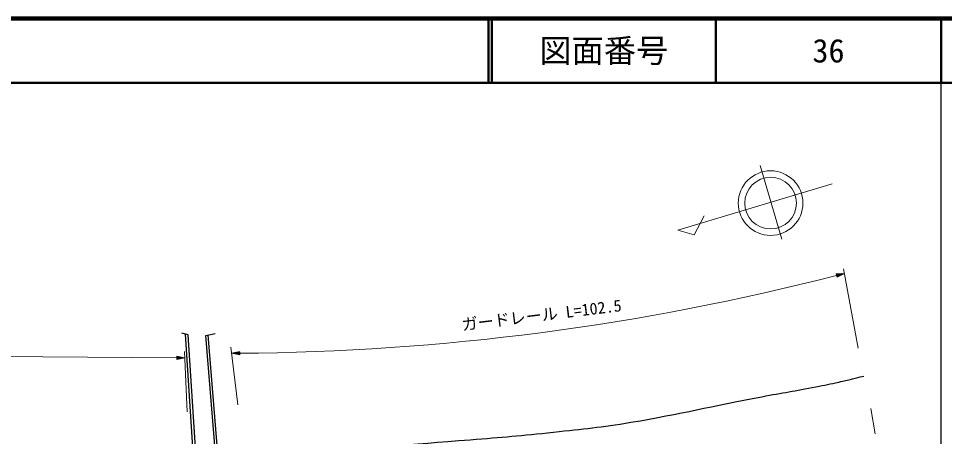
# Model space of a CAD drawing. Units: millimetres, scale not verified. Extents: x 40000 to 680000, y 20000 to 380000.
# Drawn here: x 435787 to 579500, y 315052 to 380000 of the extents above; entities that cross this region are included whole.
import ezdxf
from ezdxf.enums import TextEntityAlignment as Align

# ---------------------------------------------------------------- set-up
doc = ezdxf.new("R2010")
doc.units = ezdxf.units.MM
doc.header["$LTSCALE"] = 1000
for name, color, linetype, lineweight in [('M-BGD', 7, 'Continuous', 25), ('M-BGD-HTXT', 7, 'Continuous', 13), ('M-STR-HTXT', 7, 'Continuous', 13), ('M-TTL', 2, 'Continuous', 140), ('M-TTL-BAND', 7, 'Continuous', 25), ('M-TTL-LINE', 7, 'Continuous', 50)]:
    doc.layers.add(name, color=color, linetype=linetype, lineweight=lineweight)
doc.layers.add('M-TTL-TXT', color=7, linetype='Continuous')
doc.styles.add('ＭＳ ゴシック', font='')
doc.styles.get('ＭＳ ゴシック').set_extended_font_data('MS Gothic')

msp = doc.modelspace()

# ---------------------------------------------------------------- linework, layer by layer
at = {"layer": 'M-BGD'}
for p, q in [((462126, 330850), (461144, 331083)), ((464319, 290531), (461702, 330951)), ((464660, 291711), (462126, 330850)), ((464884, 330765), (466319, 331079)), ((467970, 291774), (464884, 330765)), ((468394, 290980), (465240, 330843))]:
    msp.add_line(p, q, dxfattribs=at)
msp.add_open_spline([(466699, 312401), (473683, 312601), (475504, 312682), (481145, 312942), (490812, 313388), (496221, 313780), (505867, 314551), (510932, 314956), (513770, 315187), (518821, 315736), (523527, 316248), (526177, 316471), (530844, 317260), (538819, 318608), (543216, 319742), (551164, 321240), (554434, 321856), (556278, 322139), (559546, 322764), (560940, 323030), (561715, 323211), (563103, 323513), (563926, 323693), (564386, 323800), (565206, 323997), (565901, 324165), (566123, 324221), (566982, 324441)], degree=3, knots=[0, 0, 0, 0, 1, 1, 1, 2, 2, 2, 3, 3, 3, 4, 4, 4, 5, 5, 5, 6, 6, 6, 7, 7, 7, 8, 8, 8, 9, 9, 9, 9], dxfattribs=at)
at = {"layer": 'M-BGD-HTXT'}
for p, q in [((554274, 345712), (550873, 357167)), ((562081, 354300), (538138, 347110)), ((540635, 346390), (542195, 349360)), ((538138, 347110), (540635, 346390)), ((568062, 319426), (568751, 315446))]:
    msp.add_line(p, q, dxfattribs=at)
for radius in [5016, 4013]:
    msp.add_circle((552511, 351315), radius, dxfattribs=at)
at = {"layer": 'M-STR-HTXT'}
for p, q in [((566107, 328799), (563838, 341094)), ((563968, 340388), (562696, 340314)), ((562696, 340314), (562822, 339830)), ((562950, 340329), (562708, 340265)), ((562721, 340217), (563205, 340343)), ((563459, 340358), (562734, 340169)), ((562746, 340120), (563714, 340373)), ((563968, 340388), (562759, 340072)), ((562772, 340023), (563739, 340277)), ((563510, 340165), (562784, 339975)), ((562797, 339927), (563281, 340053)), ((563052, 339942), (562810, 339878)), ((563968, 340388), (562822, 339830)), ((287634, 328606), (460346, 327261)), ((461960, 318867), (461552, 328252)), ((469850, 319983), (468759, 328917)), ((468873, 327979), (470123, 328233)), ((468873, 327979), (470123, 327983)), ((468873, 327979), (470124, 327733)), ((470123, 328033), (469123, 328029)), ((470124, 327933), (469124, 327929)), ((469373, 328080), (470123, 328083)), ((469374, 327880), (470124, 327883)), ((470123, 328133), (469623, 328131)), ((470124, 327833), (469624, 327831)), ((469873, 328182), (470123, 328183)), ((469874, 327782), (470124, 327783)), ((470124, 327733), (470123, 328233)), ((460348, 327511), (460344, 327011)), ((461596, 327251), (460344, 327011)), ((460594, 327059), (460344, 327061)), ((460345, 327211), (461345, 327203)), ((461095, 327155), (460345, 327161)), ((460345, 327111), (460845, 327107)), ((460346, 327311), (461346, 327303)), ((461596, 327251), (460346, 327261)), ((460597, 327459), (460347, 327461)), ((460347, 327411), (460847, 327407)), ((461097, 327355), (460347, 327361)), ((461596, 327251), (460348, 327511))]:
    msp.add_line(p, q, dxfattribs=at)
msp.add_arc((467528, 708850), 380874, 270.39049, 284.47945, dxfattribs=at)
at = {"layer": 'M-TTL'}
msp.add_line((680000, 380000), (40000, 380000), dxfattribs=at)
at = {"layer": 'M-TTL-BAND'}
msp.add_line((579000, 20000), (579000, 370000), dxfattribs=at)
at = {"layer": 'M-TTL-LINE'}
for p, q in [((508747, 380000), (508747, 370000)), ((509247, 380000), (509247, 370000)), ((543997, 380000), (543997, 370000)), ((579000, 380000), (579000, 370000)), ((40000, 370000), (680000, 370000))]:
    msp.add_line(p, q, dxfattribs=at)

# ---------------------------------------------------------------- texts
at = {"layer": 'M-STR-HTXT', "style": 'ＭＳ ゴシック'}
msp.add_text('ガードレール L=102.5', height=1833, rotation=6.967, dxfattribs=at).set_placement((517147, 332478), align=Align.BOTTOM_CENTER)
at = {"layer": 'M-TTL-TXT', "style": 'ＭＳ ゴシック'}
for s, p in [('図面番号', (526622, 375000)), ('36', (561497, 375000))]:
    msp.add_text(s, height=3666, dxfattribs=at).set_placement(p, align=Align.MIDDLE_CENTER)

doc.saveas('drawing.dxf')
